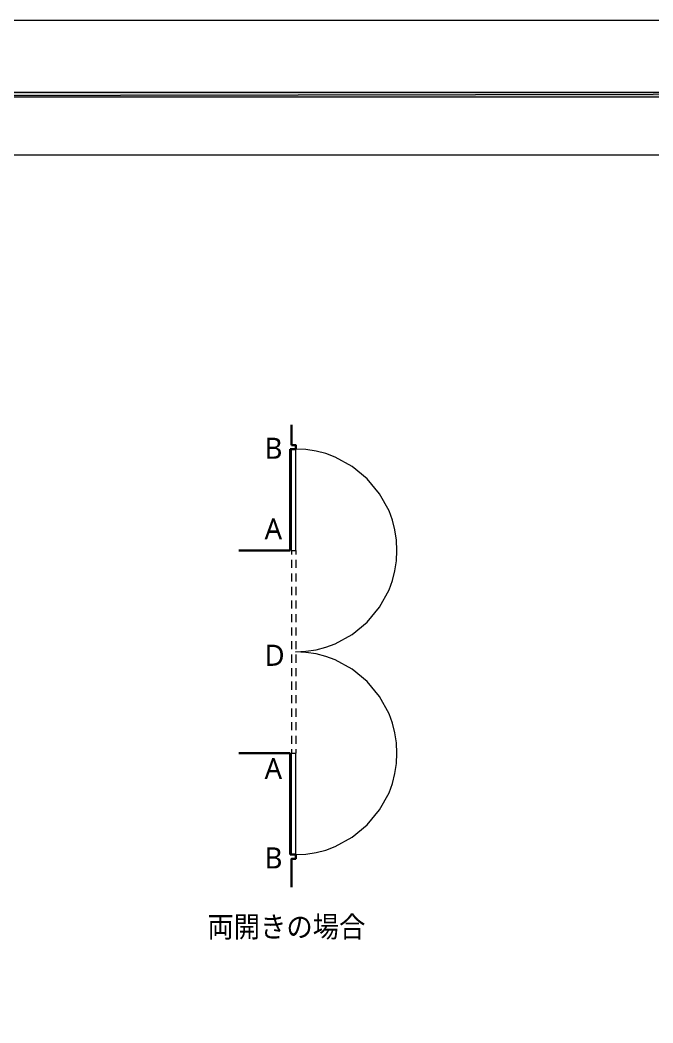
# Model space of a CAD drawing. Header units: millimetres. Extents: x 0 to 420, y 0 to 297.
# Drawn here: x 116.5 to 210.2, y 148.6 to 297 of the extents above; entities that cross this region are included whole.
import ezdxf
from ezdxf.enums import TextEntityAlignment as Align

# ---------------------------------------------------------------- set-up
doc = ezdxf.new("R2010")
doc.units = ezdxf.units.MM
doc.styles.add('kst32b', font='NotoSansJP-Variable.ttf')

msp = doc.modelspace()

# ---------------------------------------------------------------- hatches: boundary and pattern name
h = msp.add_hatch(color=7)
h.paths.add_polyline_path([(394.17, 285.62), (394.17, 286.32), (26.18, 285.62), (394.17, 285.62)])
h.paths.add_polyline_path([(394.17, 286.32), (26.18, 285.62), (26.18, 286.32), (394.17, 286.32)])

# ---------------------------------------------------------------- linework, layer by layer
at = {"lineweight": 13}
msp.add_lwpolyline([(0.19, 0), (0.19, 296.97), (420.16, 296.97), (420.16, 0)], close=True, dxfattribs=at)
at = {"lineweight": 0}
for points in [[(394.17, 285.62), (394.17, 286.32), (26.18, 285.62)], [(394.17, 286.32), (26.18, 285.62), (26.18, 286.32)]]:
    msp.add_lwpolyline(points, close=True, dxfattribs=at)
at = {"lineweight": 13}
for points in [[(394.17, 276.99), (26.18, 276.99)], [(156.68, 218.5), (156.68, 233.51)], [(157.28, 203.52), (158.81, 203.59), (160.3, 203.82), (161.74, 204.19), (163.12, 204.7), (165.66, 206.08), (167.88, 207.91), (169.71, 210.13), (171.1, 212.68), (171.6, 214.05), (171.97, 215.49), (172.2, 216.98), (172.28, 218.51), (172.2, 220.05), (171.97, 221.54), (171.6, 222.97), (171.1, 224.35), (169.71, 226.9), (167.88, 229.12), (165.66, 230.95), (163.12, 232.33), (161.74, 232.84), (160.3, 233.21), (158.81, 233.43), (157.28, 233.51)], [(157.29, 218.5), (157.29, 233.51)], [(156.68, 218.5), (157.29, 218.5)], [(156.68, 218.5), (156.68, 217.91)], [(157.29, 218.5), (157.29, 217.91)], [(156.68, 217.11), (156.68, 215.92)], [(157.29, 217.11), (157.29, 215.92)], [(156.68, 215.12), (156.68, 213.91)], [(157.29, 215.12), (157.29, 213.91)], [(156.68, 213.11), (156.68, 211.92)], [(157.29, 213.11), (157.29, 211.92)], [(156.68, 211.12), (156.68, 209.91)], [(157.29, 211.12), (157.29, 209.91)], [(156.68, 209.11), (156.68, 207.92)], [(157.29, 209.11), (157.29, 207.92)], [(156.68, 207.12), (156.68, 205.91)], [(157.29, 207.12), (157.29, 205.91)], [(156.68, 205.1), (156.68, 203.92)], [(157.29, 205.1), (157.29, 203.92)], [(157.28, 173.52), (158.81, 173.6), (160.3, 173.83), (161.74, 174.2), (163.12, 174.7), (165.66, 176.09), (167.88, 177.92), (169.71, 180.14), (171.1, 182.68), (171.6, 184.06), (171.97, 185.5), (172.2, 186.99), (172.28, 188.52), (172.2, 190.05), (171.97, 191.54), (171.6, 192.98), (171.1, 194.36), (169.71, 196.91), (167.88, 199.13), (165.66, 200.96), (163.12, 202.34), (161.74, 202.84), (160.3, 203.21), (158.81, 203.44), (157.28, 203.52)], [(156.68, 203.12), (156.68, 201.91)], [(157.29, 203.12), (157.29, 201.91)], [(156.68, 201.1), (156.68, 199.92)], [(157.29, 201.1), (157.29, 199.92)], [(156.68, 199.11), (156.68, 197.91)], [(157.29, 199.11), (157.29, 197.91)], [(156.68, 197.1), (156.68, 195.92)], [(157.29, 197.1), (157.29, 195.92)], [(156.68, 195.11), (156.68, 193.91)], [(157.29, 195.11), (157.29, 193.91)], [(156.68, 193.12), (156.68, 191.92)], [(157.29, 193.12), (157.29, 191.92)], [(156.68, 191.11), (156.68, 189.91)], [(157.29, 191.11), (157.29, 189.91)], [(156.68, 189.12), (156.68, 188.51)], [(156.68, 188.51), (157.29, 188.51)], [(156.68, 173.52), (156.68, 188.51)], [(157.29, 189.12), (157.29, 188.51)], [(157.29, 173.52), (157.29, 188.51)]]:
    msp.add_lwpolyline(points, dxfattribs=at)
at = {"lineweight": 30}
for points in [[(156.68, 234.1), (156.68, 237.11)], [(156.49, 233.51), (157.29, 233.51)], [(156.49, 218.5), (156.49, 233.51)], [(156.68, 234.1), (157.29, 234.1), (157.29, 233.51)], [(148.89, 218.5), (156.49, 218.5)], [(148.89, 188.51), (156.49, 188.51)], [(156.49, 173.52), (156.49, 188.51)], [(156.49, 173.52), (157.29, 173.52)], [(156.68, 168.72), (156.68, 172.91), (157.29, 172.91), (157.29, 173.52)]]:
    msp.add_lwpolyline(points, dxfattribs=at)

# ---------------------------------------------------------------- texts
at = {"style": 'kst32b'}
for s, p in [('B', (152.68, 232.07)), ('A', (152.68, 220.15)), ('D', (152.68, 201.44)), ('A', (152.68, 184.7)), ('B', (152.68, 171.47))]:
    msp.add_text(s, height=3.12, dxfattribs=at).set_placement(p)
msp.add_text('両開きの場合', height=3.119, dxfattribs=at).set_placement((144.21, 161.29), (167.6, 161.29), align=Align.FIT)

doc.saveas('drawing.dxf')
